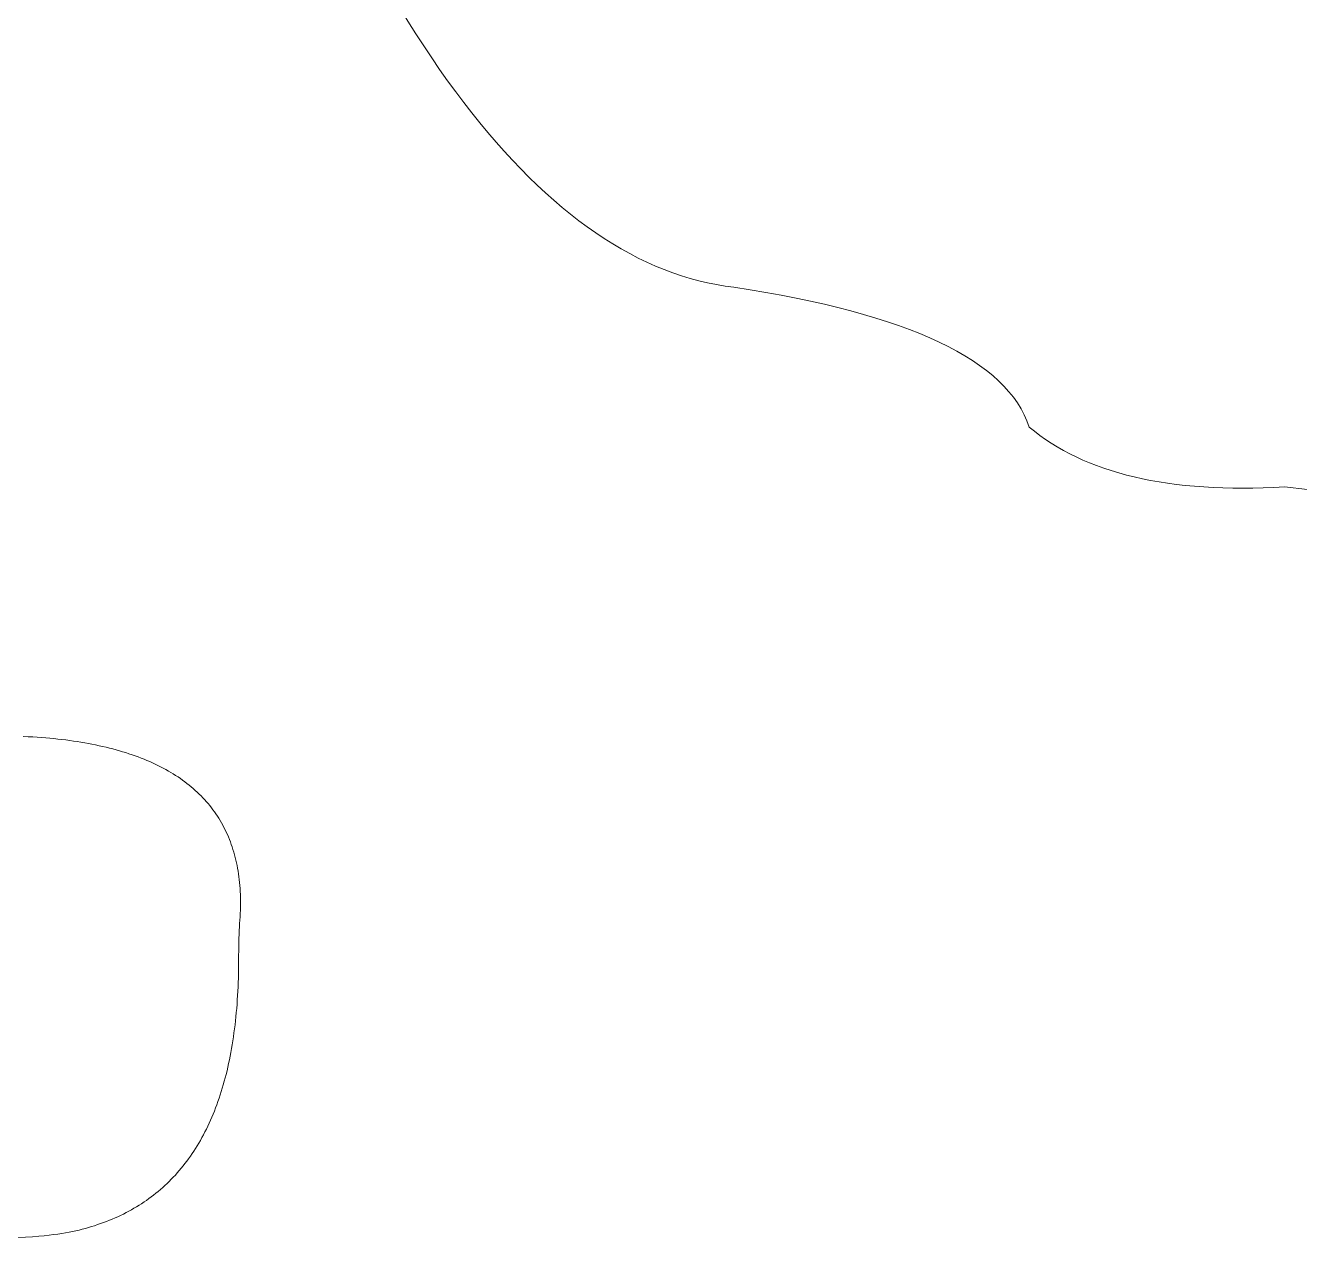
# Model space of a CAD drawing. Header units: inches. Extents: x -250 to 251, y -166 to 168.
# Drawn here: x -128.54 to -115.91, y -116.73 to -104.72 of the extents above; entities that cross this region are included whole.
import ezdxf

# ---------------------------------------------------------------- set-up
doc = ezdxf.new("R2010")
doc.units = ezdxf.units.IN
doc.header["$MEASUREMENT"] = 0
doc.layers.add('Layer 1', color=7, linetype='Continuous')

msp = doc.modelspace()

# ---------------------------------------------------------------- linework, layer by layer
at = {"layer": 'Layer 1', "color": 1, "lineweight": 9}
msp.add_lwpolyline([(-128.559, -111.766), (-128.511, -111.769), (-128.465, -111.771), (-128.421, -111.774), (-128.378, -111.777), (-128.337, -111.78), (-128.296, -111.784), (-128.256, -111.788), (-128.216, -111.792), (-128.177, -111.797), (-128.138, -111.801), (-128.099, -111.806), (-128.061, -111.812), (-128.024, -111.817), (-127.987, -111.823), (-127.95, -111.83), (-127.913, -111.836), (-127.878, -111.843), (-127.842, -111.85), (-127.807, -111.858), (-127.773, -111.865), (-127.738, -111.873), (-127.705, -111.882), (-127.671, -111.89), (-127.639, -111.899), (-127.606, -111.908), (-127.574, -111.918), (-127.543, -111.927), (-127.511, -111.938), (-127.481, -111.948), (-127.451, -111.958), (-127.421, -111.969), (-127.391, -111.981), (-127.362, -111.992), (-127.334, -112.004), (-127.306, -112.016), (-127.278, -112.028), (-127.251, -112.041), (-127.224, -112.054), (-127.198, -112.067), (-127.172, -112.081), (-127.146, -112.095), (-127.121, -112.109), (-127.096, -112.123), (-127.072, -112.138), (-127.049, -112.153), (-127.025, -112.168), (-127.002, -112.184), (-126.98, -112.2), (-126.958, -112.216), (-126.936, -112.232), (-126.915, -112.249), (-126.894, -112.266), (-126.874, -112.283), (-126.854, -112.301), (-126.834, -112.319), (-126.815, -112.337), (-126.797, -112.356), (-126.779, -112.374), (-126.761, -112.393), (-126.744, -112.413), (-126.727, -112.432), (-126.71, -112.452), (-126.694, -112.473), (-126.679, -112.493), (-126.664, -112.514), (-126.649, -112.535), (-126.635, -112.556), (-126.621, -112.578), (-126.607, -112.6), (-126.594, -112.622), (-126.582, -112.645), (-126.57, -112.668), (-126.558, -112.691), (-126.547, -112.714), (-126.536, -112.738), (-126.526, -112.762), (-126.516, -112.787), (-126.506, -112.811), (-126.497, -112.836), (-126.488, -112.861), (-126.48, -112.887), (-126.472, -112.913), (-126.465, -112.939), (-126.458, -112.965), (-126.452, -112.992), (-126.446, -113.019), (-126.44, -113.046), (-126.435, -113.073), (-126.43, -113.101), (-126.426, -113.129), (-126.422, -113.158), (-126.418, -113.186), (-126.415, -113.215), (-126.413, -113.245), (-126.41, -113.274), (-126.409, -113.304), (-126.407, -113.334), (-126.407, -113.365), (-126.406, -113.395), (-126.406, -113.426), (-126.407, -113.458), (-126.407, -113.489), (-126.409, -113.521), (-126.41, -113.554), (-126.412, -113.587), (-126.414, -113.621), (-126.416, -113.655), (-126.418, -113.691), (-126.42, -113.729), (-126.421, -113.767), (-126.422, -113.808), (-126.423, -113.85), (-126.423, -113.893), (-126.424, -113.937), (-126.424, -113.981), (-126.424, -114.026), (-126.425, -114.071), (-126.426, -114.116), (-126.427, -114.161), (-126.428, -114.205), (-126.43, -114.249), (-126.432, -114.292), (-126.434, -114.335), (-126.437, -114.378), (-126.44, -114.42), (-126.443, -114.462), (-126.447, -114.503), (-126.451, -114.545), (-126.455, -114.585), (-126.46, -114.626), (-126.464, -114.666), (-126.47, -114.705), (-126.475, -114.745), (-126.481, -114.783), (-126.487, -114.822), (-126.494, -114.86), (-126.5, -114.898), (-126.507, -114.935), (-126.515, -114.972), (-126.523, -115.008), (-126.531, -115.045), (-126.539, -115.08), (-126.548, -115.116), (-126.557, -115.151), (-126.566, -115.185), (-126.576, -115.22), (-126.586, -115.254), (-126.596, -115.287), (-126.607, -115.32), (-126.617, -115.353), (-126.629, -115.385), (-126.64, -115.417), (-126.652, -115.449), (-126.664, -115.48), (-126.677, -115.511), (-126.689, -115.541), (-126.703, -115.571), (-126.716, -115.601), (-126.73, -115.63), (-126.744, -115.659), (-126.758, -115.687), (-126.773, -115.716), (-126.788, -115.743), (-126.803, -115.771), (-126.819, -115.798), (-126.835, -115.824), (-126.851, -115.85), (-126.868, -115.876), (-126.885, -115.902), (-126.902, -115.927), (-126.92, -115.952), (-126.938, -115.976), (-126.956, -116), (-126.974, -116.023), (-126.993, -116.046), (-127.012, -116.069), (-127.032, -116.092), (-127.051, -116.114), (-127.072, -116.135), (-127.092, -116.156), (-127.113, -116.177), (-127.134, -116.198), (-127.155, -116.218), (-127.177, -116.238), (-127.199, -116.257), (-127.221, -116.276), (-127.244, -116.294), (-127.267, -116.313), (-127.29, -116.33), (-127.314, -116.348), (-127.337, -116.365), (-127.362, -116.381), (-127.386, -116.398), (-127.411, -116.414), (-127.436, -116.429), (-127.462, -116.444), (-127.487, -116.459), (-127.514, -116.473), (-127.54, -116.487), (-127.567, -116.501), (-127.594, -116.514), (-127.621, -116.527), (-127.649, -116.539), (-127.677, -116.551), (-127.705, -116.563), (-127.734, -116.574), (-127.763, -116.585), (-127.792, -116.596), (-127.822, -116.606), (-127.852, -116.616), (-127.882, -116.625), (-127.913, -116.634), (-127.943, -116.643), (-127.975, -116.651), (-128.006, -116.659), (-128.038, -116.666), (-128.071, -116.673), (-128.105, -116.68), (-128.141, -116.687), (-128.178, -116.693), (-128.218, -116.699), (-128.259, -116.705), (-128.303, -116.711), (-128.351, -116.716), (-128.405, -116.721), (-128.467, -116.726), (-128.536, -116.73), (-128.617, -116.733)], dxfattribs=at)
for points, knots in [([(-116.056, -109.293), (-111.177, -109.871), (-108.052, -109.029), (-106.679, -106.768), (-106.679, -106.768), (-106.218, -105.49), (-106.944, -104.92), (-108.857, -105.057), (-108.857, -105.057), (-108.857, -105.057), (-115.657, -105.057), (-115.657, -105.057), (-115.657, -105.057), (-115.657, -105.057), (-115.657, -102.197), (-115.657, -102.197), (-115.657, -102.197), (-115.657, -102.197), (-108.378, -102.197), (-108.378, -102.197), (-108.378, -102.197), (-106.464, -102.279), (-105.451, -101.426), (-105.339, -99.638), (-105.339, -99.638), (-104.798, -97.799), (-105.803, -96.997), (-108.355, -97.234)], [0, 0, 0, 0, 0.142857, 0.142857, 0.142857, 0.142857, 0.285714, 0.285714, 0.285714, 0.285714, 0.428571, 0.428571, 0.428571, 0.428571, 0.571429, 0.571429, 0.571429, 0.571429, 0.714286, 0.714286, 0.714286, 0.714286, 0.857143, 0.857143, 0.857143, 0.857143, 1, 1, 1, 1]), ([(-126.624, -100.628), (-125.086, -104.87), (-123.382, -107.098), (-121.513, -107.313), (-121.513, -107.313), (-119.777, -107.577), (-118.801, -108.039), (-118.586, -108.699), (-118.586, -108.699), (-118.04, -109.161), (-117.197, -109.359), (-116.056, -109.293)], [0, 0, 0, 0, 0.333333, 0.333333, 0.333333, 0.333333, 0.666667, 0.666667, 0.666667, 0.666667, 1, 1, 1, 1])]:
    msp.add_open_spline(points, degree=3, knots=knots, dxfattribs=at)

doc.saveas('drawing.dxf')
